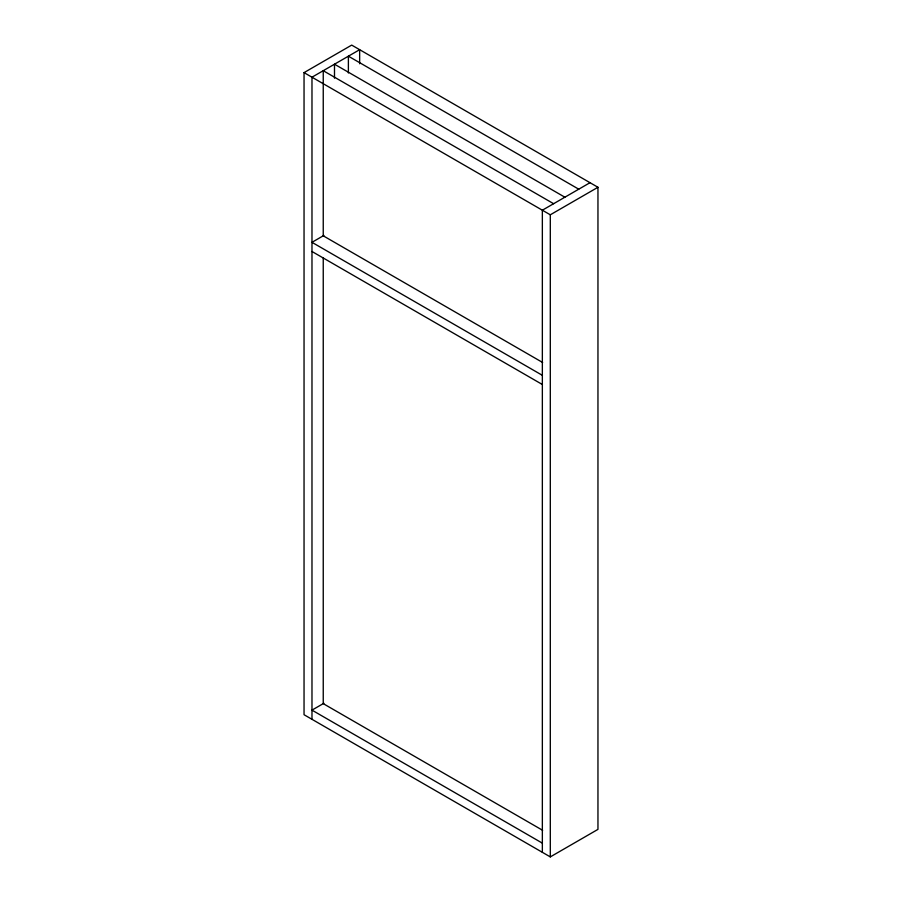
<?xml version="1.0" encoding="UTF-8"?>
<svg xmlns="http://www.w3.org/2000/svg" width="902" height="902" viewBox="0 0 902 902"><rect width="100%" height="100%" fill="white"/><g stroke="black" fill="none" stroke-linecap="round" stroke-linejoin="round"><path stroke-width="1.35" d="M304.042 72.622L351.701 45.1L597.958 187.278L597.958 829.378L550.299 856.9L304.042 714.722L304.042 72.622L550.299 214.8L597.958 187.278M323.897 235.433L311.979 242.322L542.35 375.322M590.021 182.689L542.35 210.211L542.35 852.311M323.897 703.256L311.979 710.133L542.35 843.144M578.757 189.195L348.386 56.183L348.386 72.983M564.877 197.211L334.495 64.2L334.495 78.192M553.614 203.705L323.243 70.706L323.243 235.817L542.643 362.491M311.979 251.489L542.35 384.5M542.643 830.302L323.243 703.639L323.243 257.656M550.299 214.8L550.299 856.9M359.65 63.771L359.65 49.689L311.979 77.2L311.979 719.311"/></g></svg>
